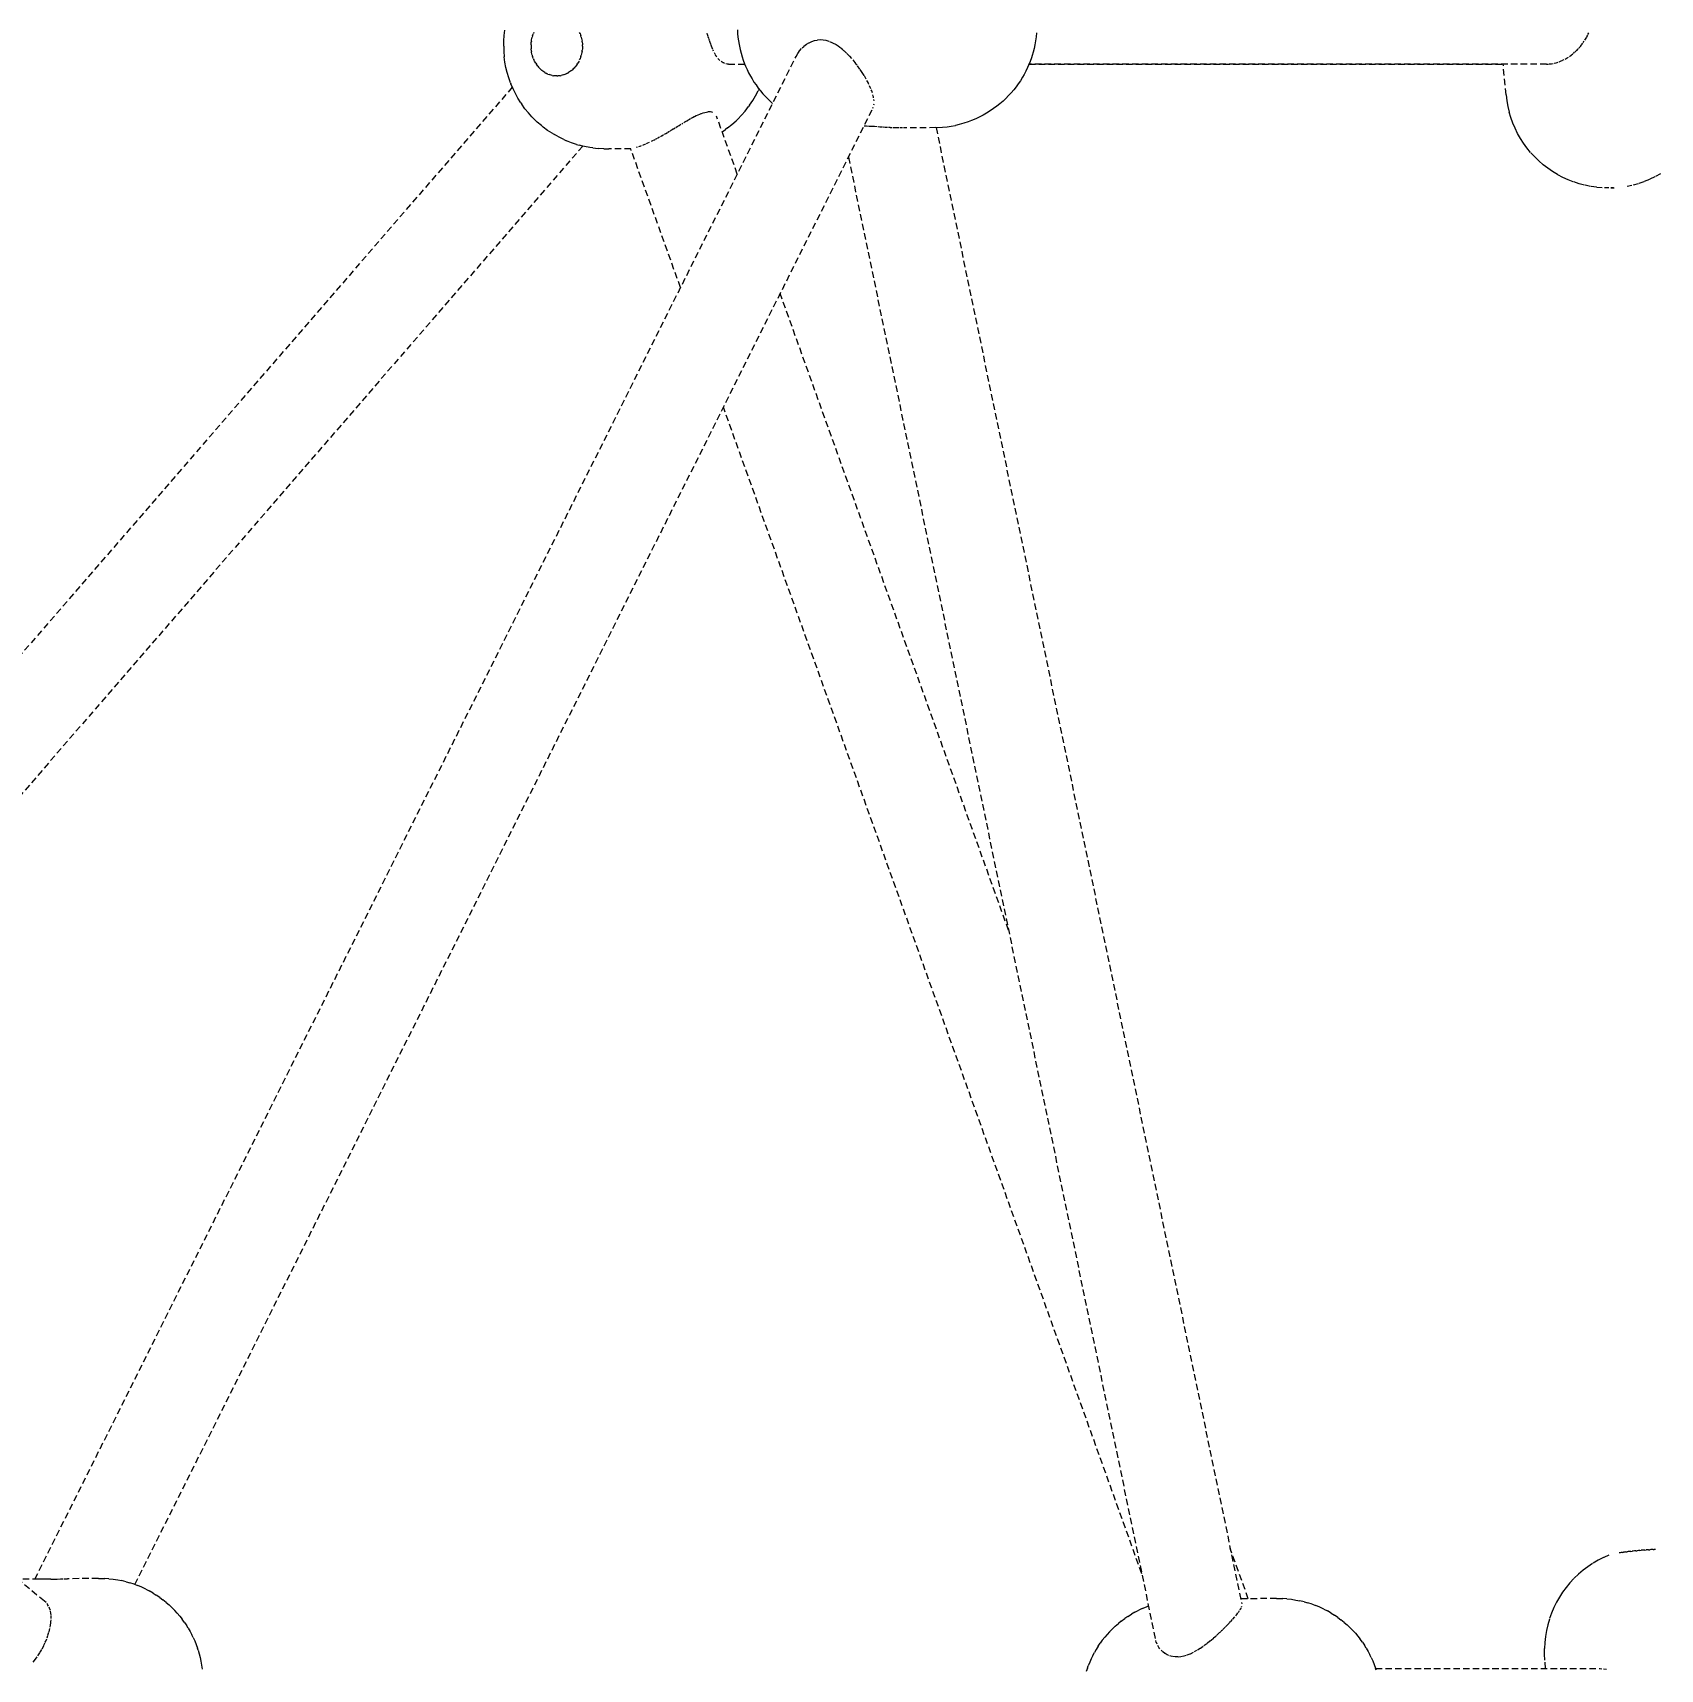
# Model space of a CAD drawing. Header units: millimetres. Extents: x -4710 to 4801, y -2494 to 3533.
# Drawn here: x -1038.9 to -719.8, y 982.9 to 1303.7 of the extents above; entities that cross this region are included whole.
import ezdxf

# ---------------------------------------------------------------- set-up
doc = ezdxf.new("R2010")
doc.units = ezdxf.units.MM
doc.linetypes.add('HIDDEN', pattern=[1.905, 1.27, -0.635])
for name, color, linetype in [('DIKOM_ОБЪЕКТ', 7, 'Continuous'), ('DIKOM_РАЗМЕР_ЗОНА', 7, 'Continuous'), ('DIKOM_РАЗМЕР_ОБЪЕКТА', 7, 'Continuous')]:
    doc.layers.add(name, color=color, linetype=linetype)
doc.styles.add('style1', font='arialbd.ttf', dxfattribs={"width": 0.8})
doc.dimstyles.new('1-50', dxfattribs={"dimtxt": 300, "dimasz": 200, "dimexe": 100, "dimexo": 0, "dimgap": 100, "dimtad": 1, "dimtxsty": 'style1', "dimcen": 200, "dimclrd": 7, "dimclre": 7, "dimclrt": 7, "dimadec": 1, "dimazin": 2, "dimtfac": 1, "dimtmove": 0, "dimatfit": 2, "dimfxl": 0, "dimlwd": 25, "dimlwe": 18, "dimarcsym": 0})

# ---------------------------------------------------------------- blocks, each defined once
blk = doc.blocks.new('*D1')
at = {"layer": 'Defpoints', "color": 0, "transparency": 16777216}
for p in [(-701.85, 2135.95), (-2165.86, -628.42), (-722.47, -628.42)]:
    blk.add_point(p, dxfattribs=at)
at = {"layer": 'DIKOM_РАЗМЕР_ОБЪЕКТА', "color": 7, "lineweight": 18, "transparency": 16777216}
for p, q in [((-701.85, 2135.95), (-2265.86, 2135.95)), ((-722.47, -628.42), (-2265.86, -628.42))]:
    blk.add_line(p, q, dxfattribs=at)
at = {"layer": 'DIKOM_РАЗМЕР_ОБЪЕКТА', "color": 7, "lineweight": 25, "transparency": 16777216}
blk.add_line((-2165.86, 1935.95), (-2165.86, -428.42), dxfattribs=at)
at = {"layer": 'DIKOM_РАЗМЕР_ОБЪЕКТА', "color": 7, "transparency": 16777216}
for points in [[(-2199.2, 1935.95), (-2132.53, 1935.95), (-2165.86, 2135.95)], [(-2199.2, -428.42), (-2132.53, -428.42), (-2165.86, -628.42)]]:
    blk.add_solid(points, dxfattribs=at)
at = {"layer": 'DIKOM_РАЗМЕР_ОБЪЕКТА', "color": 7, "transparency": 16777216, "insert": (-2419.04, 753.76), "char_height": 300, "attachment_point": 5, "rotation": 90, "style": 'style1'}
blk.add_mtext('{\\fArial|b0|i0|c204|p34;2750}', dxfattribs=at)
blk = doc.blocks.new('*D3')
at = {"layer": 'Defpoints', "color": 0, "transparency": 16777216}
for p in [(-715.82, 3533.12), (-4259.83, -2026.25), (-715.82, -2026.25)]:
    blk.add_point(p, dxfattribs=at)
at = {"layer": 'DIKOM_РАЗМЕР_ЗОНА', "color": 7, "lineweight": 18, "transparency": 16777216}
for p, q in [((-715.82, 3533.12), (-4359.83, 3533.12)), ((-715.82, -2026.25), (-4359.83, -2026.25))]:
    blk.add_line(p, q, dxfattribs=at)
at = {"layer": 'DIKOM_РАЗМЕР_ЗОНА', "color": 7, "lineweight": 25, "transparency": 16777216}
blk.add_line((-4259.83, 3333.12), (-4259.83, -1826.25), dxfattribs=at)
at = {"layer": 'DIKOM_РАЗМЕР_ЗОНА', "color": 7, "transparency": 16777216}
for points in [[(-4293.16, 3333.12), (-4226.49, 3333.12), (-4259.83, 3533.12)], [(-4293.16, -1826.25), (-4226.49, -1826.25), (-4259.83, -2026.25)]]:
    blk.add_solid(points, dxfattribs=at)
at = {"layer": 'DIKOM_РАЗМЕР_ЗОНА', "color": 7, "transparency": 16777216, "insert": (-4513, 975.17), "char_height": 300, "attachment_point": 5, "rotation": 90, "style": 'style1'}
blk.add_mtext('{\\fArial|b0|i0|c204|p34;5560}', dxfattribs=at)

msp = doc.modelspace()

# ---------------------------------------------------------------- linework, layer by layer
at = {"layer": 'DIKOM_ОБЪЕКТ', "color": 7, "linetype": 'HIDDEN', "lineweight": 15}
for p, q in [((-946.543, 1302.132), (-946.461, 1303.181)), ((-946.461, 1303.181), (-946.324, 1304.223)), ((-941.099, 1302.34), (-941.047, 1302.588)), ((-941.047, 1302.588), (-940.985, 1302.832)), ((-940.915, 1303.074), (-940.985, 1302.832)), ((-940.915, 1303.074), (-940.835, 1303.311)), ((-940.835, 1303.311), (-940.747, 1303.544)), ((-940.65, 1303.773), (-940.747, 1303.544)), ((-931.604, 1303.546), (-931.701, 1303.774)), ((-931.604, 1303.546), (-931.516, 1303.312)), ((-931.516, 1303.312), (-931.436, 1303.075)), ((-931.366, 1302.833), (-931.436, 1303.075)), ((-931.366, 1302.833), (-931.304, 1302.589)), ((-931.304, 1302.589), (-931.252, 1302.341)), ((-906.605, 1303.373), (-906.681, 1303.622)), ((-906.488, 1302.952), (-906.596, 1303.336)), ((-906.366, 1302.56), (-906.483, 1302.937)), ((-906.253, 1302.228), (-906.346, 1302.502)), ((-900.755, 1304.29), (-900.716, 1303.565)), ((-900.716, 1303.565), (-900.65, 1302.844)), ((-900.65, 1302.844), (-900.558, 1302.131)), ((-842.199, 1302.894), (-842.301, 1302.128)), ((-842.126, 1303.67), (-842.199, 1302.894)), ((-734.445, 1302.474), (-734.23, 1302.845)), ((-734.213, 1302.883), (-734.017, 1303.265)), ((-733.983, 1303.346), (-733.824, 1303.697)), ((-946.57, 1301.079), (-946.543, 1302.132)), ((-946.57, 1301.079), (-946.543, 1300.026)), ((-946.543, 1300.026), (-946.461, 1298.977)), ((-941.213, 1301.333), (-941.218, 1301.079)), ((-941.218, 1301.079), (-941.213, 1300.825)), ((-941.213, 1301.333), (-941.199, 1301.587)), ((-941.213, 1300.825), (-941.199, 1300.571)), ((-941.199, 1301.587), (-941.175, 1301.839)), ((-941.175, 1300.318), (-941.199, 1300.571)), ((-941.142, 1302.091), (-941.175, 1301.839)), ((-941.175, 1300.318), (-941.142, 1300.067)), ((-941.142, 1302.091), (-941.099, 1302.34)), ((-941.099, 1299.817), (-941.142, 1300.067)), ((-941.047, 1299.57), (-941.099, 1299.817)), ((-940.985, 1299.325), (-941.047, 1299.57)), ((-940.985, 1299.325), (-940.915, 1299.084)), ((-931.436, 1299.084), (-931.366, 1299.325)), ((-931.304, 1299.57), (-931.366, 1299.325)), ((-931.252, 1299.818), (-931.304, 1299.57)), ((-931.252, 1302.341), (-931.209, 1302.091)), ((-931.209, 1300.067), (-931.252, 1299.818)), ((-931.176, 1301.84), (-931.209, 1302.091)), ((-931.209, 1300.067), (-931.176, 1300.319)), ((-931.176, 1301.84), (-931.152, 1301.587)), ((-931.152, 1300.572), (-931.176, 1300.319)), ((-931.152, 1301.587), (-931.138, 1301.333)), ((-931.138, 1300.825), (-931.152, 1300.572)), ((-931.133, 1301.079), (-931.138, 1301.333)), ((-931.133, 1301.079), (-931.138, 1300.825)), ((-906.118, 1301.804), (-906.234, 1302.163)), ((-905.989, 1301.44), (-906.114, 1301.79)), ((-905.85, 1301.087), (-905.969, 1301.387)), ((-905.718, 1300.743), (-905.845, 1301.076)), ((-905.575, 1300.406), (-905.713, 1300.732)), ((-905.424, 1300.082), (-905.518, 1300.284)), ((-905.11, 1299.481), (-905.264, 1299.766)), ((-904.941, 1299.2), (-905.105, 1299.473)), ((-900.558, 1302.131), (-900.442, 1301.427)), ((-900.442, 1301.427), (-900.3, 1300.737)), ((-900.3, 1300.737), (-900.227, 1300.429)), ((-900.227, 1300.429), (-900.048, 1299.702)), ((-900.048, 1299.702), (-899.843, 1298.994)), ((-889.245, 1299.059), (-888.939, 1299.615)), ((-888.931, 1299.629), (-888.795, 1299.825)), ((-888.795, 1299.825), (-888.571, 1300.15)), ((-888.561, 1300.164), (-888.162, 1300.632)), ((-888.044, 1300.745), (-887.75, 1301.032)), ((-887.7, 1301.08), (-887.228, 1301.448)), ((-887.217, 1301.456), (-886.72, 1301.755)), ((-886.709, 1301.762), (-886.41, 1301.895)), ((-886.41, 1301.895), (-886.19, 1301.996)), ((-886.179, 1302.001), (-885.642, 1302.171)), ((-885.631, 1302.175), (-885.084, 1302.276)), ((-884.519, 1302.309), (-885.073, 1302.278)), ((-883.939, 1302.273), (-884.496, 1302.309)), ((-883.36, 1302.165), (-883.927, 1302.271)), ((-882.777, 1301.988), (-883.348, 1302.162)), ((-882.188, 1301.751), (-882.659, 1301.938)), ((-881.651, 1301.478), (-882.175, 1301.745)), ((-881.015, 1301.088), (-881.586, 1301.444)), ((-880.671, 1300.83), (-881.002, 1301.078)), ((-880.436, 1300.666), (-880.671, 1300.83)), ((-880.175, 1300.451), (-880.422, 1300.654)), ((-879.862, 1300.194), (-880.175, 1300.451)), ((-879.369, 1299.728), (-879.848, 1300.181)), ((-879.042, 1299.41), (-879.287, 1299.654)), ((-878.75, 1299.118), (-879.042, 1299.41)), ((-842.777, 1299.917), (-842.99, 1299.22)), ((-842.59, 1300.636), (-842.777, 1299.917)), ((-842.432, 1301.374), (-842.59, 1300.636)), ((-842.301, 1302.128), (-842.432, 1301.374)), ((-737.622, 1299.081), (-737.304, 1299.3)), ((-737.275, 1299.324), (-736.927, 1299.595)), ((-736.839, 1299.673), (-736.605, 1299.876)), ((-736.541, 1299.933), (-736.216, 1300.231)), ((-736.191, 1300.259), (-735.883, 1300.565)), ((-735.858, 1300.595), (-735.589, 1300.892)), ((-735.546, 1300.945), (-735.266, 1301.279)), ((-735.243, 1301.311), (-734.981, 1301.655)), ((-734.899, 1301.778), (-734.715, 1302.042)), ((-734.589, 1302.245), (-734.463, 1302.438)), ((-1038.489, 1000.57), (-889.245, 1299.057)), ((-946.324, 1297.935), (-946.461, 1298.977)), ((-946.133, 1296.905), (-946.324, 1297.935)), ((-945.889, 1295.89), (-946.133, 1296.905)), ((-940.835, 1298.846), (-940.915, 1299.084)), ((-940.747, 1298.613), (-940.835, 1298.846)), ((-940.747, 1298.613), (-940.65, 1298.384)), ((-940.544, 1298.161), (-940.65, 1298.384)), ((-940.43, 1297.943), (-940.544, 1298.161)), ((-940.308, 1297.731), (-940.43, 1297.943)), ((-940.308, 1297.731), (-940.178, 1297.525)), ((-940.04, 1297.326), (-940.178, 1297.525)), ((-939.895, 1297.134), (-940.04, 1297.326)), ((-939.895, 1297.134), (-939.743, 1296.949)), ((-939.584, 1296.773), (-939.743, 1296.949)), ((-939.419, 1296.605), (-939.584, 1296.773)), ((-939.247, 1296.445), (-939.419, 1296.605)), ((-939.247, 1296.445), (-939.07, 1296.295)), ((-938.887, 1296.152), (-939.07, 1296.295)), ((-938.698, 1296.02), (-938.887, 1296.152)), ((-933.463, 1296.153), (-933.652, 1296.021)), ((-933.28, 1296.295), (-933.463, 1296.153)), ((-933.28, 1296.295), (-933.103, 1296.446)), ((-932.931, 1296.606), (-933.103, 1296.446)), ((-932.766, 1296.774), (-932.931, 1296.606)), ((-932.607, 1296.95), (-932.766, 1296.774)), ((-932.607, 1296.95), (-932.456, 1297.134)), ((-932.31, 1297.326), (-932.456, 1297.134)), ((-932.173, 1297.526), (-932.31, 1297.326)), ((-932.173, 1297.526), (-932.043, 1297.732)), ((-931.92, 1297.943), (-932.043, 1297.732)), ((-931.807, 1298.161), (-931.92, 1297.943)), ((-931.701, 1298.385), (-931.604, 1298.614)), ((-931.516, 1298.847), (-931.604, 1298.614)), ((-931.436, 1299.084), (-931.516, 1298.847)), ((-904.76, 1298.933), (-904.936, 1299.192)), ((-904.384, 1298.467), (-904.57, 1298.682)), ((-904.182, 1298.263), (-904.379, 1298.462)), ((-903.748, 1297.922), (-903.966, 1298.076)), ((-903.516, 1297.795), (-903.743, 1297.919)), ((-903.274, 1297.696), (-903.511, 1297.793)), ((-902.772, 1297.576), (-903.021, 1297.622)), ((-902.516, 1297.555), (-902.772, 1297.576)), ((-902.509, 1297.554), (-899.322, 1297.554)), ((-899.843, 1298.994), (-899.613, 1298.308)), ((-899.613, 1298.308), (-899.359, 1297.645)), ((-899.359, 1297.645), (-899.162, 1297.166)), ((-899.162, 1297.166), (-898.866, 1296.487)), ((-898.866, 1296.487), (-898.547, 1295.839)), ((-878.328, 1298.641), (-878.734, 1299.1)), ((-877.696, 1297.902), (-878.089, 1298.371)), ((-877.453, 1297.572), (-877.681, 1297.881)), ((-877.268, 1297.34), (-877.453, 1297.572)), ((-876.725, 1296.584), (-877.181, 1297.229)), ((-876.55, 1296.324), (-876.688, 1296.526)), ((-876.278, 1295.925), (-876.55, 1296.324)), ((-844.211, 1296.18), (-844.563, 1295.517)), ((-843.885, 1296.88), (-844.211, 1296.18)), ((-843.659, 1297.378), (-843.885, 1296.88)), ((-843.377, 1298.069), (-843.659, 1297.378)), ((-742.104, 1297.554), (-843.587, 1297.554)), ((-843.587, 1297.554), (-750.61, 1297.554)), ((-843.122, 1298.788), (-843.377, 1298.069)), ((-842.99, 1299.22), (-843.122, 1298.788)), ((-750.039, 1291.533), (-750.61, 1297.554)), ((-742.103, 1297.554), (-741.745, 1297.578)), ((-741.586, 1297.592), (-741.185, 1297.639)), ((-741.152, 1297.645), (-740.783, 1297.709)), ((-740.62, 1297.744), (-740.271, 1297.824)), ((-740.238, 1297.834), (-739.821, 1297.956)), ((-739.634, 1298.027), (-739.377, 1298.121)), ((-739.344, 1298.136), (-738.941, 1298.317)), ((-738.82, 1298.38), (-738.634, 1298.477)), ((-738.484, 1298.555), (-738.098, 1298.775)), ((-738.068, 1298.795), (-737.829, 1298.944)), ((-944.89, 1293.052), (-1132.881, 1075.979)), ((-945.592, 1294.895), (-945.889, 1295.89)), ((-945.244, 1293.921), (-945.592, 1294.895)), ((-945.244, 1293.921), (-945.16, 1293.694)), ((-944.749, 1292.717), (-945.16, 1293.694)), ((-938.505, 1295.896), (-938.698, 1296.02)), ((-938.505, 1295.896), (-938.307, 1295.784)), ((-938.105, 1295.681), (-938.307, 1295.784)), ((-937.899, 1295.588), (-938.105, 1295.681)), ((-937.899, 1295.588), (-937.691, 1295.506)), ((-937.48, 1295.435), (-937.691, 1295.506)), ((-937.266, 1295.375), (-937.48, 1295.435)), ((-937.051, 1295.324), (-937.266, 1295.375)), ((-937.051, 1295.324), (-936.833, 1295.286)), ((-936.615, 1295.258), (-936.833, 1295.286)), ((-936.395, 1295.242), (-936.615, 1295.258)), ((-936.175, 1295.236), (-936.395, 1295.242)), ((-936.175, 1295.236), (-935.955, 1295.242)), ((-935.735, 1295.258), (-935.955, 1295.242)), ((-935.517, 1295.286), (-935.735, 1295.258)), ((-935.517, 1295.286), (-935.299, 1295.325)), ((-935.083, 1295.375), (-935.299, 1295.325)), ((-934.87, 1295.435), (-935.083, 1295.375)), ((-934.659, 1295.506), (-934.87, 1295.435)), ((-934.659, 1295.506), (-934.45, 1295.589)), ((-934.245, 1295.681), (-934.45, 1295.589)), ((-934.043, 1295.784), (-934.245, 1295.681)), ((-934.043, 1295.784), (-933.845, 1295.897)), ((-933.652, 1296.021), (-933.845, 1295.897)), ((-898.547, 1295.839), (-898.205, 1295.224)), ((-898.205, 1295.224), (-897.889, 1294.655)), ((-897.889, 1294.655), (-897.504, 1294.041)), ((-897.504, 1294.041), (-897.109, 1293.474)), ((-897.109, 1293.474), (-896.681, 1292.869)), ((-876.026, 1295.508), (-876.263, 1295.901)), ((-875.909, 1295.329), (-876.026, 1295.508)), ((-875.491, 1294.609), (-875.853, 1295.241)), ((-875.146, 1293.963), (-875.359, 1294.356)), ((-874.963, 1293.564), (-875.134, 1293.937)), ((-874.573, 1292.686), (-874.829, 1293.294)), ((-846.117, 1293.123), (-846.583, 1292.526)), ((-845.702, 1293.698), (-846.117, 1293.123)), ((-845.281, 1294.313), (-845.702, 1293.698)), ((-844.884, 1294.971), (-845.281, 1294.313)), ((-844.563, 1295.517), (-844.884, 1294.971)), ((-944.289, 1291.77), (-944.749, 1292.717)), ((-943.779, 1290.857), (-944.289, 1291.77)), ((-943.223, 1289.982), (-943.779, 1290.857)), ((-943.223, 1289.982), (-943.023, 1289.678)), ((-942.406, 1288.82), (-943.023, 1289.678)), ((-898.353, 1289.523), (-897.75, 1290.422)), ((-897.75, 1290.422), (-897.198, 1291.365)), ((-897.198, 1291.365), (-896.698, 1292.345)), ((-896.583, 1292.595), (-896.698, 1292.345)), ((-896.681, 1292.869), (-896.233, 1292.308)), ((-896.233, 1292.308), (-895.741, 1291.725)), ((-895.741, 1291.725), (-895.252, 1291.186)), ((-895.252, 1291.186), (-894.689, 1290.626)), ((-894.689, 1290.626), (-894.161, 1290.117)), ((-894.161, 1290.117), (-893.847, 1289.853)), ((-874.42, 1292.296), (-874.501, 1292.498)), ((-874.299, 1291.936), (-874.42, 1292.296)), ((-874.106, 1291.247), (-874.188, 1291.568)), ((-874.046, 1290.93), (-874.103, 1291.234)), ((-873.997, 1289.566), (-873.967, 1289.803)), ((-873.968, 1290.338), (-873.994, 1290.616)), ((-849.294, 1289.801), (-849.882, 1289.31)), ((-848.678, 1290.317), (-849.294, 1289.801)), ((-848.129, 1290.85), (-848.678, 1290.317)), ((-847.576, 1291.394), (-848.129, 1290.85)), ((-847.068, 1291.963), (-847.576, 1291.394)), ((-846.583, 1292.526), (-847.068, 1291.963)), ((-750.039, 1291.533), (-749.89, 1290.352)), ((-749.89, 1290.352), (-749.69, 1289.243)), ((-1018.881, 999.528), (-874.194, 1288.903)), ((-941.745, 1288.007), (-942.406, 1288.82)), ((-941.044, 1287.241), (-941.745, 1288.007)), ((-941.044, 1287.241), (-940.741, 1286.919)), ((-939.984, 1286.188), (-940.741, 1286.919)), ((-911.046, 1286.25), (-910.683, 1286.462)), ((-910.658, 1286.476), (-910.353, 1286.646)), ((-910.295, 1286.681), (-909.937, 1286.89)), ((-909.831, 1286.948), (-909.558, 1287.098)), ((-909.558, 1287.098), (-909.203, 1287.28)), ((-909.182, 1287.291), (-908.831, 1287.458)), ((-908.804, 1287.47), (-908.471, 1287.63)), ((-908.471, 1287.63), (-908.135, 1287.776)), ((-908.118, 1287.782), (-907.863, 1287.88)), ((-907.775, 1287.913), (-907.457, 1288.017)), ((-907.444, 1288.02), (-907.136, 1288.102)), ((-907.136, 1288.102), (-906.842, 1288.161)), ((-906.83, 1288.163), (-906.548, 1288.198)), ((-906.272, 1288.209), (-906.538, 1288.199)), ((-906.001, 1288.192), (-906.262, 1288.208)), ((-905.766, 1288.148), (-906.001, 1288.192)), ((-905.548, 1288.075), (-905.757, 1288.146)), ((-900.771, 1276.006), (-904.847, 1287.368)), ((-900.702, 1286.754), (-901.013, 1286.443)), ((-900.702, 1286.754), (-899.946, 1287.527)), ((-899.946, 1287.527), (-899.233, 1288.352)), ((-899.233, 1288.352), (-898.567, 1289.229)), ((-898.353, 1289.523), (-898.567, 1289.229)), ((-874.192, 1288.909), (-874.11, 1289.109)), ((-854.829, 1286.507), (-855.536, 1286.255)), ((-854.016, 1286.85), (-854.829, 1286.507)), ((-853.333, 1287.17), (-854.016, 1286.85)), ((-852.56, 1287.565), (-853.333, 1287.17)), ((-851.905, 1287.947), (-852.56, 1287.565)), ((-851.179, 1288.388), (-851.905, 1287.947)), ((-850.555, 1288.829), (-851.179, 1288.388)), ((-849.882, 1289.31), (-850.555, 1288.829)), ((-749.69, 1289.243), (-749.427, 1288.149)), ((-749.103, 1287.07), (-749.427, 1288.149)), ((-748.72, 1286.012), (-749.103, 1287.07)), ((-939.19, 1285.51), (-939.984, 1286.188)), ((-939.19, 1285.51), (-938.809, 1285.209)), ((-937.965, 1284.576), (-938.809, 1285.209)), ((-937.089, 1284.004), (-937.965, 1284.576)), ((-937.089, 1284.004), (-936.64, 1283.736)), ((-935.722, 1283.219), (-936.64, 1283.736)), ((-916.376, 1283.094), (-916.021, 1283.279)), ((-915.825, 1283.392), (-915.627, 1283.507)), ((-915.586, 1283.531), (-915.218, 1283.737)), ((-915.02, 1283.844), (-914.819, 1283.967)), ((-914.803, 1283.978), (-914.467, 1284.178)), ((-914.428, 1284.201), (-914.073, 1284.406)), ((-913.968, 1284.466), (-913.716, 1284.624)), ((-913.68, 1284.647), (-913.325, 1284.864)), ((-913.289, 1284.885), (-912.933, 1285.096)), ((-912.855, 1285.141), (-912.578, 1285.318)), ((-912.546, 1285.338), (-912.187, 1285.559)), ((-912.187, 1285.559), (-911.824, 1285.776)), ((-911.663, 1285.868), (-911.434, 1286.014)), ((-911.281, 1286.107), (-911.073, 1286.234)), ((-903.741, 1284.287), (-903.064, 1284.751)), ((-902.679, 1285.041), (-903.064, 1284.751)), ((-902.679, 1285.041), (-901.827, 1285.712)), ((-901.827, 1285.712), (-901.013, 1286.443)), ((-875.424, 1285.375), (-875.91, 1285.386)), ((-874.928, 1285.357), (-875.424, 1285.375)), ((-874.412, 1285.332), (-874.916, 1285.356)), ((-873.889, 1285.301), (-874.376, 1285.33)), ((-873.362, 1285.263), (-873.876, 1285.3)), ((-872.85, 1285.231), (-873.162, 1285.247)), ((-872.327, 1285.2), (-872.835, 1285.23)), ((-871.804, 1285.165), (-872.144, 1285.188)), ((-871.303, 1285.13), (-871.804, 1285.165)), ((-870.791, 1285.104), (-871.151, 1285.118)), ((-870.463, 1285.09), (-870.771, 1285.103)), ((-869.812, 1285.061), (-870.287, 1285.083)), ((-869.564, 1285.049), (-869.79, 1285.06)), ((-869.327, 1285.049), (-869.562, 1285.049)), ((-869.042, 1285.048), (-869.304, 1285.049)), ((-868.406, 1285.045), (-868.85, 1285.047)), ((-861.83, 1285.117), (-868.212, 1285.044)), ((-861.83, 1285.117), (-860.514, 1285.183)), ((-861.805, 1285.118), (-801.871, 995.713)), ((-860.514, 1285.183), (-859.614, 1285.288)), ((-859.614, 1285.288), (-858.868, 1285.392)), ((-858.868, 1285.392), (-857.982, 1285.559)), ((-857.247, 1285.74), (-857.982, 1285.559)), ((-856.383, 1285.967), (-857.247, 1285.74)), ((-855.536, 1286.255), (-856.383, 1285.967)), ((-748.277, 1284.977), (-748.72, 1286.012)), ((-747.776, 1283.968), (-748.277, 1284.977)), ((-747.22, 1282.989), (-747.776, 1283.968)), ((-931.084, 1281.503), (-1119.016, 1064.493)), ((-934.778, 1282.766), (-935.722, 1283.219)), ((-934.778, 1282.766), (-934.272, 1282.545)), ((-933.296, 1282.155), (-934.272, 1282.545)), ((-932.3, 1281.833), (-933.296, 1282.155)), ((-932.3, 1281.833), (-931.751, 1281.669)), ((-931.084, 1281.503), (-931.751, 1281.669)), ((-930.732, 1281.416), (-931.084, 1281.503)), ((-929.702, 1281.234), (-930.732, 1281.416)), ((-929.124, 1281.133), (-929.702, 1281.234)), ((-929.124, 1281.133), (-928.081, 1281.024)), ((-926.941, 1280.961), (-928.081, 1281.024)), ((-926.941, 1280.961), (-925.949, 1280.961)), ((-921.636, 1280.961), (-925.949, 1280.961)), ((-911.904, 1253.74), (-921.669, 1280.961)), ((-920.548, 1281.252), (-920.338, 1281.316)), ((-920.052, 1281.414), (-919.857, 1281.488)), ((-919.831, 1281.497), (-919.58, 1281.586)), ((-919.286, 1281.706), (-919.004, 1281.823)), ((-919.004, 1281.823), (-918.716, 1281.938)), ((-918.551, 1282.016), (-918.348, 1282.111)), ((-918.31, 1282.128), (-917.973, 1282.279)), ((-917.582, 1282.472), (-917.216, 1282.654)), ((-917.171, 1282.675), (-916.97, 1282.772)), ((-916.793, 1282.871), (-916.419, 1283.072)), ((-746.609, 1282.043), (-747.22, 1282.989)), ((-745.945, 1281.133), (-746.609, 1282.043)), ((-745.232, 1280.262), (-745.945, 1281.133)), ((-744.406, 1279.357), (-745.164, 1280.184)), ((-878.985, 1279.322), (-818.785, 988.676)), ((-743.602, 1278.575), (-744.406, 1279.357)), ((-742.755, 1277.839), (-743.602, 1278.575)), ((-741.867, 1277.153), (-742.755, 1277.839)), ((-740.943, 1276.518), (-741.867, 1277.153)), ((-739.984, 1275.935), (-740.943, 1276.518)), ((-738.907, 1275.362), (-739.891, 1275.885)), ((-737.896, 1274.896), (-738.907, 1275.362)), ((-736.86, 1274.488), (-737.896, 1274.896)), ((-735.711, 1274.111), (-736.757, 1274.454)), ((-734.648, 1273.828), (-735.711, 1274.111)), ((-733.483, 1273.587), (-734.544, 1273.804)), ((-726.286, 1273.633), (-725.377, 1273.824)), ((-725.077, 1273.897), (-724.083, 1274.175)), ((-723.981, 1274.205), (-722.981, 1274.551)), ((-722.875, 1274.588), (-721.877, 1274.999)), ((-721.775, 1275.042), (-720.786, 1275.519)), ((-720.697, 1275.566), (-719.725, 1276.106)), ((-732.324, 1273.418), (-733.375, 1273.57)), ((-731.189, 1273.321), (-732.221, 1273.407)), ((-729.868, 1273.286), (-730.761, 1273.302)), ((-729.475, 1273.291), (-728.854, 1273.332)), ((-728.967, 1273.325), (-729.475, 1273.291)), ((-847.594, 1127.767), (-892.362, 1252.567)), ((-821.468, 1001.63), (-903.496, 1230.3)), ((-1036.617, 996.23), (-1119.016, 1064.493)), ((-800.585, 996.721), (-804.122, 1006.582)), ((-731.997, 1004.269), (-732.987, 1003.694)), ((-730.974, 1004.784), (-731.997, 1004.269)), ((-729.869, 1005.266), (-730.889, 1004.825)), ((-727.658, 1005.746), (-727.86, 1005.714)), ((-727.45, 1005.778), (-727.658, 1005.746)), ((-727.236, 1005.809), (-727.45, 1005.778)), ((-727.236, 1005.809), (-727.017, 1005.84)), ((-726.791, 1005.871), (-727.017, 1005.84)), ((-726.561, 1005.901), (-726.791, 1005.871)), ((-726.561, 1005.901), (-726.325, 1005.931)), ((-726.086, 1005.961), (-726.325, 1005.931)), ((-725.843, 1005.99), (-726.086, 1005.961)), ((-725.598, 1006.019), (-725.843, 1005.99)), ((-725.598, 1006.019), (-725.35, 1006.047)), ((-725.1, 1006.074), (-725.35, 1006.047)), ((-724.849, 1006.1), (-725.1, 1006.074)), ((-724.596, 1006.126), (-724.849, 1006.1)), ((-724.596, 1006.126), (-724.342, 1006.151)), ((-724.088, 1006.174), (-724.342, 1006.151)), ((-723.835, 1006.197), (-724.088, 1006.174)), ((-723.835, 1006.197), (-723.582, 1006.219)), ((-723.33, 1006.24), (-723.582, 1006.219)), ((-723.08, 1006.26), (-723.33, 1006.24)), ((-722.832, 1006.279), (-723.08, 1006.26)), ((-722.832, 1006.279), (-722.587, 1006.297)), ((-722.346, 1006.313), (-722.587, 1006.297)), ((-722.107, 1006.328), (-722.346, 1006.313)), ((-722.107, 1006.328), (-721.873, 1006.343)), ((-721.643, 1006.355), (-721.873, 1006.343)), ((-721.418, 1006.367), (-721.643, 1006.355)), ((-721.199, 1006.377), (-721.418, 1006.367)), ((-721.199, 1006.377), (-720.985, 1006.386)), ((-720.778, 1006.393), (-720.985, 1006.386)), ((-735.837, 1001.563), (-736.674, 1000.766)), ((-734.955, 1002.31), (-735.837, 1001.563)), ((-734.03, 1003.004), (-734.955, 1002.31)), ((-733.067, 1003.642), (-734.03, 1003.004)), ((-1037.68, 1000.579), (-1041.809, 1000.532)), ((-1037.29, 1000.567), (-1037.632, 1000.577)), ((-1036.954, 1000.562), (-1037.282, 1000.567)), ((-1036.426, 1000.559), (-1036.875, 1000.561)), ((-1035.922, 1000.56), (-1036.417, 1000.559)), ((-1035.374, 1000.565), (-1035.912, 1000.561)), ((-1035.374, 1000.565), (-1034.799, 1000.574)), ((-1034.788, 1000.574), (-1034.166, 1000.586)), ((-1034.154, 1000.587), (-1033.492, 1000.602)), ((-1033.48, 1000.603), (-1032.94, 1000.618)), ((-1032.767, 1000.622), (-1032.086, 1000.644)), ((-1026.03, 1000.713), (-1032.086, 1000.643)), ((-1026.03, 1000.713), (-1024.781, 1000.694)), ((-1024.028, 1000.639), (-1024.781, 1000.694)), ((-1024.028, 1000.639), (-1023.128, 1000.555)), ((-1023.128, 1000.555), (-1022.236, 1000.408)), ((-1022.236, 1000.408), (-1021.496, 1000.276)), ((-1020.622, 1000.068), (-1021.496, 1000.276)), ((-1020.622, 1000.068), (-1019.896, 999.861)), ((-1019.05, 999.594), (-1019.896, 999.861)), ((-1019.05, 999.594), (-1018.342, 999.315)), ((-1017.529, 998.994), (-1018.342, 999.315)), ((-1016.741, 998.614), (-1017.529, 998.994)), ((-1016.741, 998.614), (-1016.072, 998.275)), ((-1015.329, 997.847), (-1016.072, 998.275)), ((-1015.329, 997.847), (-1014.69, 997.449)), ((-738.965, 998.015), (-739.598, 997.04)), ((-738.276, 998.951), (-738.965, 998.015)), ((-737.534, 999.846), (-738.276, 998.951)), ((-736.74, 1000.696), (-737.534, 999.846)), ((-1036.306, 995.961), (-1036.609, 996.224)), ((-1036.023, 995.634), (-1036.18, 995.816)), ((-1035.796, 995.276), (-1036.019, 995.628)), ((-1035.605, 994.865), (-1035.713, 995.095)), ((-1035.466, 994.415), (-1035.6, 994.85)), ((-1013.998, 996.978), (-1014.69, 997.449)), ((-1013.998, 996.978), (-1013.392, 996.527)), ((-1012.757, 996.019), (-1013.392, 996.527)), ((-1012.757, 996.019), (-1012.188, 995.522)), ((-1011.614, 994.983), (-1012.188, 995.522)), ((-1011.614, 994.983), (-1011.084, 994.449)), ((-821.378, 994.804), (-822.034, 994.51)), ((-821.378, 994.804), (-820.54, 995.171)), ((-820.54, 995.171), (-820.158, 995.306)), ((-802.197, 994.547), (-802.086, 994.721)), ((-795.047, 996.784), (-802.076, 996.703)), ((-802.072, 994.743), (-801.965, 994.979)), ((-801.935, 995.047), (-801.857, 995.286)), ((-795.047, 996.784), (-793.799, 996.764)), ((-793.046, 996.71), (-793.799, 996.764)), ((-793.046, 996.71), (-792.146, 996.626)), ((-792.146, 996.626), (-791.254, 996.479)), ((-791.254, 996.479), (-790.513, 996.347)), ((-789.64, 996.139), (-790.513, 996.347)), ((-789.64, 996.139), (-788.914, 995.932)), ((-788.067, 995.665), (-788.914, 995.932)), ((-788.067, 995.665), (-787.36, 995.386)), ((-786.546, 995.065), (-787.36, 995.386)), ((-785.759, 994.685), (-786.546, 995.065)), ((-785.759, 994.685), (-785.089, 994.346)), ((-740.688, 994.988), (-741.141, 993.917)), ((-740.173, 996.03), (-740.688, 994.988)), ((-739.598, 997.04), (-740.173, 996.03)), ((-1035.518, 991.126), (-1035.434, 991.576)), ((-1035.368, 993.929), (-1035.447, 994.317)), ((-1035.427, 991.625), (-1035.384, 991.951)), ((-1035.384, 991.951), (-1035.348, 992.212)), ((-1035.331, 993.506), (-1035.365, 993.909)), ((-1035.347, 992.227), (-1035.33, 992.607)), ((-1035.312, 992.831), (-1035.318, 993.377)), ((-1010.577, 993.887), (-1011.084, 994.449)), ((-1010.577, 993.887), (-1010.089, 993.322)), ((-1010.089, 993.322), (-1009.623, 992.708)), ((-1009.208, 992.159), (-1009.623, 992.708)), ((-1009.208, 992.159), (-1008.786, 991.528)), ((-1008.445, 990.975), (-1008.786, 991.528)), ((-826.688, 991.337), (-827.216, 990.847)), ((-826.688, 991.337), (-826.059, 991.891)), ((-825.494, 992.341), (-826.059, 991.891)), ((-825.494, 992.341), (-824.804, 992.858)), ((-824.205, 993.263), (-824.804, 992.858)), ((-824.205, 993.263), (-823.459, 993.735)), ((-822.83, 994.087), (-823.459, 993.735)), ((-822.83, 994.087), (-822.034, 994.51)), ((-805.038, 991.233), (-804.546, 991.725)), ((-804.513, 991.757), (-804.357, 991.93)), ((-804.292, 992.003), (-804.055, 992.24)), ((-804.023, 992.273), (-803.677, 992.66)), ((-803.589, 992.755), (-803.209, 993.185)), ((-803.051, 993.387), (-802.845, 993.624)), ((-802.832, 993.64), (-802.608, 993.942)), ((-802.52, 994.054), (-802.281, 994.396)), ((-784.347, 993.918), (-785.089, 994.346)), ((-784.347, 993.918), (-783.707, 993.52)), ((-783.016, 993.049), (-783.707, 993.52)), ((-783.016, 993.049), (-782.41, 992.598)), ((-781.774, 992.09), (-782.41, 992.598)), ((-781.774, 992.09), (-781.205, 991.593)), ((-780.632, 991.055), (-781.205, 991.593)), ((-741.886, 991.61), (-742.147, 990.475)), ((-741.56, 992.728), (-741.886, 991.61)), ((-741.141, 993.917), (-741.532, 992.823)), ((-1036.654, 987.774), (-1036.467, 988.171)), ((-1036.451, 988.206), (-1036.359, 988.441)), ((-1036.359, 988.441), (-1036.18, 988.869)), ((-1036.119, 989.043), (-1035.96, 989.493)), ((-1035.925, 989.588), (-1035.751, 990.162)), ((-1035.72, 990.262), (-1035.648, 990.572)), ((-1035.648, 990.572), (-1035.56, 990.909)), ((-1008.445, 990.975), (-1008.067, 990.336)), ((-1008.067, 990.336), (-1007.714, 989.659)), ((-1007.469, 989.15), (-1007.714, 989.659)), ((-1007.469, 989.15), (-1007.161, 988.479)), ((-1007.161, 988.479), (-1006.878, 987.777)), ((-829.205, 988.589), (-829.632, 988.001)), ((-829.205, 988.589), (-828.735, 989.172)), ((-828.266, 989.742), (-828.735, 989.172)), ((-827.778, 990.262), (-828.266, 989.742)), ((-827.778, 990.262), (-827.216, 990.847)), ((-818.62, 988.156), (-818.733, 988.514)), ((-818.469, 987.819), (-818.611, 988.131)), ((-808.673, 987.992), (-808.096, 988.453)), ((-808.037, 988.501), (-807.882, 988.639)), ((-807.882, 988.639), (-807.427, 989.008)), ((-807.393, 989.035), (-806.981, 989.404)), ((-806.981, 989.404), (-806.821, 989.548)), ((-806.781, 989.581), (-806.202, 990.103)), ((-806.169, 990.133), (-806, 990.302)), ((-805.887, 990.414), (-805.615, 990.66)), ((-805.581, 990.691), (-805.127, 991.144)), ((-780.632, 991.055), (-780.102, 990.52)), ((-779.595, 989.958), (-780.102, 990.52)), ((-779.595, 989.958), (-779.107, 989.393)), ((-779.107, 989.393), (-778.641, 988.779)), ((-778.226, 988.23), (-778.641, 988.779)), ((-778.226, 988.23), (-777.804, 987.599)), ((-742.468, 988.168), (-742.528, 987.005)), ((-742.341, 989.326), (-742.468, 988.168)), ((-742.147, 990.475), (-742.341, 989.326)), ((-1038.353, 984.89), (-1038.052, 985.327)), ((-1037.915, 985.518), (-1037.518, 986.14)), ((-1037.5, 986.169), (-1037.333, 986.474)), ((-1037.328, 986.482), (-1037.137, 986.806)), ((-1036.805, 987.451), (-1037.125, 986.827)), ((-1036.773, 987.512), (-1036.654, 987.774)), ((-1006.878, 987.777), (-1006.623, 987.048)), ((-1006.49, 986.647), (-1006.623, 987.048)), ((-1006.49, 986.647), (-1006.276, 985.942)), ((-1006.276, 985.942), (-1006.089, 985.215)), ((-1006.089, 985.215), (-1005.929, 984.471)), ((-831.387, 984.972), (-831.682, 984.304)), ((-831.068, 985.607), (-831.387, 984.972)), ((-831.068, 985.607), (-830.773, 986.169)), ((-830.411, 986.807), (-830.773, 986.169)), ((-830.026, 987.406), (-830.411, 986.807)), ((-830.026, 987.406), (-829.632, 988.001)), ((-818.108, 987.174), (-818.35, 987.582)), ((-817.901, 986.909), (-818.102, 987.164)), ((-817.393, 986.361), (-817.641, 986.617)), ((-816.963, 986.024), (-817.375, 986.346)), ((-816.506, 985.761), (-816.913, 985.994)), ((-816.178, 985.627), (-816.486, 985.751)), ((-815.488, 985.408), (-815.995, 985.548)), ((-814.947, 985.333), (-815.477, 985.405)), ((-814.376, 985.326), (-814.923, 985.331)), ((-814.363, 985.326), (-813.802, 985.386)), ((-813.789, 985.387), (-813.206, 985.514)), ((-813.178, 985.52), (-812.723, 985.667)), ((-812.565, 985.714), (-811.952, 985.953)), ((-811.937, 985.959), (-811.315, 986.259)), ((-811.114, 986.372), (-810.658, 986.633)), ((-810.559, 986.698), (-810.011, 987.033)), ((-809.979, 987.053), (-809.413, 987.446)), ((-809.333, 987.502), (-809.096, 987.688)), ((-809.095, 987.688), (-808.705, 987.968)), ((-777.462, 987.046), (-777.804, 987.599)), ((-777.462, 987.046), (-777.085, 986.407)), ((-777.085, 986.407), (-776.732, 985.73)), ((-776.487, 985.221), (-776.732, 985.73)), ((-776.487, 985.221), (-776.179, 984.55)), ((-742.52, 985.84), (-742.528, 987.005)), ((-742.444, 984.698), (-742.52, 985.84)), ((-1038.812, 984.313), (-1038.363, 984.878)), ((-1005.929, 984.471), (-1005.798, 983.713)), ((-1005.798, 983.713), (-1005.695, 982.942)), ((-832.132, 983.141), (-832.361, 982.463)), ((-832.132, 983.141), (-831.952, 983.608)), ((-831.682, 984.304), (-831.952, 983.608)), ((-776.179, 984.55), (-775.896, 983.848)), ((-775.896, 983.848), (-775.64, 983.119)), ((-775.507, 982.718), (-775.64, 983.119)), ((-775.613, 983.036), (-731.646, 983.036)), ((-775.613, 983.036), (-742.286, 983.036)), ((-742.286, 983.036), (-742.444, 984.698)), ((-731.58, 983.033), (-731.264, 983.018)), ((-730.953, 982.998), (-730.385, 982.923))]:
    msp.add_line(p, q, dxfattribs=at)

# ---------------------------------------------------------------- dimensions: what is measured, and where the dimension line sits
at = {"layer": 'DIKOM_РАЗМЕР_ЗОНА'}
dim = msp.add_linear_dim(base=(-4259.828, -2026.253), p1=(-715.817, 3533.12), p2=(-715.817, -2026.253), angle=90, text='{\\fArial|b0|i0|c204|p34;5560}', dimstyle='1-50', dxfattribs=at)
dim.commit()
dim.dimension.update_dxf_attribs({"geometry": '*D3', "text_midpoint": (-4259.828, 975.171), "dimtype": 160})
at = {"layer": 'DIKOM_РАЗМЕР_ОБЪЕКТА'}
dim = msp.add_linear_dim(base=(-2165.864, -628.421), p1=(-701.854, 2135.946), p2=(-722.472, -628.421), angle=90, text='{\\fArial|b0|i0|c204|p34;2750}', dimstyle='1-50', dxfattribs=at)
dim.commit()
dim.dimension.update_dxf_attribs({"geometry": '*D1', "text_midpoint": (-2419.036, 753.762)})

doc.saveas('drawing.dxf')
